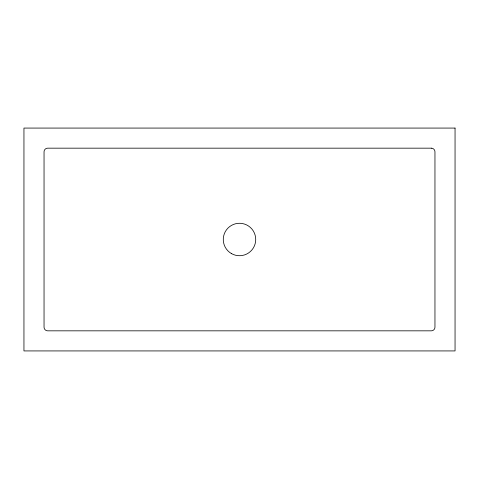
<?xml version="1.0" encoding="UTF-8"?>
<svg xmlns="http://www.w3.org/2000/svg" width="479" height="479" viewBox="0 0 479 479"><rect width="100%" height="100%" fill="white"/><g stroke="black" fill="none" stroke-linecap="round" stroke-linejoin="round"><path stroke-width="0.72" d="M455.05 128.073L23.95 128.073L23.95 350.927L455.05 350.927L455.05 128.073M431.304 148.167L47.696 148.167A3.652 3.652 0 0 0 44.044 151.819L44.044 327.181A3.652 3.652 0 0 0 47.696 330.833L431.304 330.833A3.652 3.652 0 0 0 434.956 327.181L434.956 151.819A3.652 3.652 0 0 0 431.304 148.167M231.387 253.547A16.22 16.22 0 0 0 255.72 239.5A16.22 16.22 0 0 0 231.387 225.453A16.22 16.22 0 0 0 231.387 253.547"/></g></svg>
